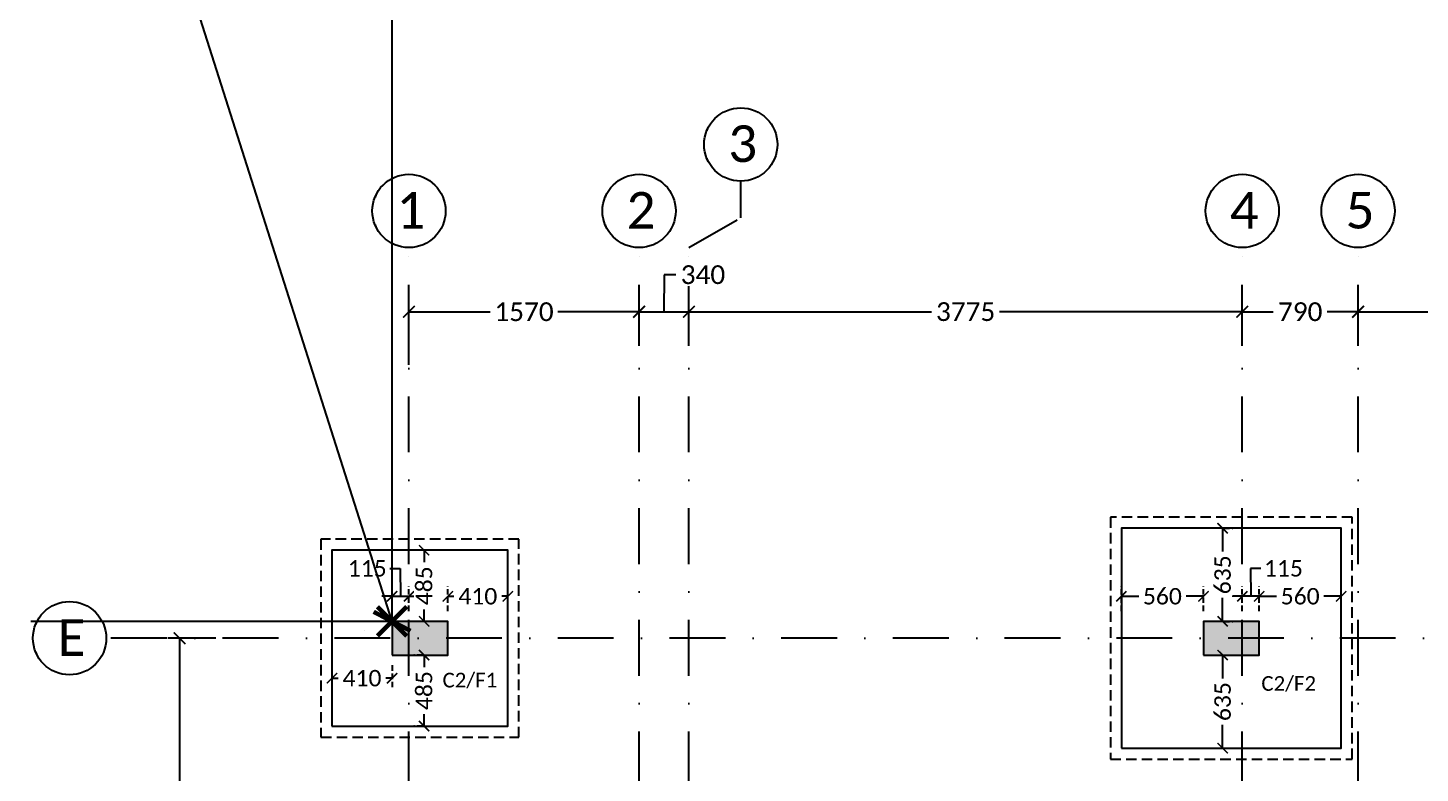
# Model space of a CAD drawing. Header units: millimetres. Extents: x -176651 to 954389, y -469666 to 486614.
# Drawn here: x 819458 to 828956, y 179714 to 184799 of the extents above; entities that cross this region are included whole.
import ezdxf
from ezdxf.xclip import XClip

# ---------------------------------------------------------------- set-up
doc = ezdxf.new("R2010")
doc.units = ezdxf.units.MM
doc.header["$LTSCALE"] = 150
doc.header["$XCLIPFRAME"] = 2
for name, pattern in [('3BHK-W(SB)$0$HIDDEN', [0.375, 0.25, -0.125]), ('DASHDOTX2', [50.8, 25.4, -12.7, 0, -12.7]), ('HIDDEN2', [4.7625, 3.175, -1.5875])]:
    doc.linetypes.add(name, pattern=pattern)
for name, color, linetype in [('ad-Column', 3, 'Continuous'), ('ad-Column Hatch', 125, 'Continuous'), ('ad-Footing line', 2, 'Continuous'), ('ad-Grid', 8, 'DASHDOTX2'), ('ad-PCC line', 8, 'HIDDEN2'), ('ad-Road', 2, 'Continuous'), ('ad-Road Hatch', 8, 'Continuous'), ('ad-Text main', 7, 'Continuous')]:
    doc.layers.add(name, color=color, linetype=linetype)
for name, color, linetype, true_color in [('ad-Dimension', 5, 'Continuous', 0x0000ff), ('ad-Foundation text', 6, 'Continuous', 0xff00ff), ('ad-Internal Dimensions', 5, 'Continuous', 0x0000ff)]:
    doc.layers.add(name, color=color, linetype=linetype, true_color=true_color)
doc.layers.add('ad-Grid Dimension', color=6, linetype='Continuous', lineweight=0, true_color=0xff00ff)
doc.styles.get("Standard").update_dxf_attribs({"font": 'calibril.ttf'})
doc.dimstyles.new('A-75-DIM-INT (Framing)', dxfattribs={"dimscale": 100, "dimtxt": 1.6, "dimasz": 1, "dimexe": 1, "dimexo": 1, "dimgap": 0.5, "dimtad": 0, "dimdec": 0, "dimdsep": 46, "dimtxsty": 'Standard', "dimblk": 'ARCHTICK', "dimcen": 0.025, "dimclrd": 5, "dimclre": 5, "dimclrt": 256, "dimazin": 2, "dimtfac": 1, "dimtdec": 0, "dimtmove": 1, "dimatfit": 0, "dimldrblk": 'ARCHTICK', "dimfxl": 1, "dimtfill": 1, "dimtolj": 1, "dimtzin": 0, "dimarcsym": 0})

# ---------------------------------------------------------------- blocks, each defined once
blk = doc.blocks.new('A$C4fb60e89')
at = {"layer": 'ad-Road Hatch', "ltscale": 5, "transparency": 33554687}
h = blk.add_hatch(dxfattribs=at)
h.set_pattern_fill('AR-HBONE', color=256, scale=15)
h.set_pattern_definition([(45, (-193247.7, -428758.8), (0, 2155.2615), [4572, -1524]), (135, (-192170.1, -427681.1), (2e-13, 2155.2615), [4572, -1524])])
h.paths.add_polyline_path([(175594.5, -250241), (169177.9, -249341.1), (167473.5, -249057.1), (167473.5, -138693.9), (101313.5, -138693.9), (101313.5, -199953.9), (101307.7, -237994.6), (101040.4, -268291), (101007.7, -280967.7), (101066.4, -293683.6), (101242.5, -311127.2), (100909.9, -319343.6), (100949.1, -333937.5), (100668.7, -366959.6), (100727.3, -390982.9), (100668.7, -404585.6), (100538.2, -420418.5), (100466.5, -428758.8), (92426.2, -427265.5), (92163.5, -427209.5), (92163.5, -321453.9), (24803.5, -321453.9), (24803.5, -412960.5), (15653.5, -411028.6), (15653.5, -321452.2), (-19535.1, -321452.2), (-34427.5, -319476.7), (-65207.4, -315394.6), (-171770.1, -301268.1), (-185853.9, -298333.1), (-193247.7, -296831.5), (-193244, -292907.6), (-191913.8, -285219.4), (-191838.8, -284678.8), (-183397.4, -286393.2), (-169722.9, -289242.8), (-53141.2, -304697.5), (-18730.1, -309262.2), (15653.3, -309262.2), (15653.5, 703.4), (24803.5, 1114.6), (24803.5, -129543.9), (92163.5, -129543.9), (92163.5, 15133.3), (101313.5, 17712.8), (101313.5, -129543.9), (167473.5, -129543.9), (167473.5, 35551.6), (175738, 37855), (175848.8, 28595.3), (175835.8, 25947.4), (175777.1, 14040.5), (175855.3, 2315.8), (175659.7, -18036.1), (175731.4, -34038.6), (175718.4, -46839.2), (175672.7, -63402.4), (175816.2, -82071.9), (175542.3, -106356), (175490.2, -124640.8), (175574.9, -145018.8), (175731.4, -168892), (175796.6, -181268.8), (175796.6, -192667.4), (175744.5, -208200.3), (175829.2, -223276.8), (175887.9, -234871.1)])
h.paths.add_polyline_path([(24803.5, -309263.9), (92163.5, -309263.9), (92163.5, -138693.9), (24803.5, -138693.9)], flags=16)
blk = doc.blocks.new("Plot's Boundary")
at = {"layer": 'ad-Road', "ltscale": 5}
blk.add_blockref('A$C4fb60e89', (191838.8, 428758.8), dxfattribs=at)
blk = doc.blocks.new('zw$6AA0')
at = {"layer": 'ad-Column Hatch', "transparency": 33554687}
h = blk.add_hatch(color=256, dxfattribs=at)
h.dxf.hatch_style = 1
h.paths.add_polyline_path([(0, -230), (380, -230), (380, 0), (0, 0)])
at = {"layer": 'ad-Column'}
blk.add_lwpolyline([(0, -230), (380, -230), (380, 0), (0, 0)], close=True, dxfattribs=at)
blk = doc.blocks.new('1215E_Columns')
at = {"layer": 'ad-Column', "rotation": 359.9999999999994}
blk.add_blockref('zw$6AA0', (0, 12355), dxfattribs=at)
at = {"layer": 'ad-Column'}
blk.add_blockref('zw$6AA0', (5535, 12355), dxfattribs=at)
blk = doc.blocks.new('_ArchTick')
at = {"color": 0, "linetype": 'ByBlock', "const_width": 0.15}
blk.add_lwpolyline([(-0.5, -0.5), (0.5, 0.5)], dxfattribs=at)
blk = doc.blocks.new('*D234')
at = {"layer": 'ad-Grid Dimension', "lineweight": -2}
for p, q in [((115, 14104.9), (115, 14547)), ((1685, 14234.5), (1685, 14547)), ((115, 14467), (668.8, 14467)), ((1685, 14467), (1131.2, 14467))]:
    blk.add_line(p, q, dxfattribs=at)
at = {"layer": 'Defpoints', "color": 0}
for p in [(1685, 14467), (1685, 14154.5), (115, 14024.9)]:
    blk.add_point(p, dxfattribs=at)
at = {"layer": 'ad-Grid Dimension', "lineweight": -2, "xscale": 80, "yscale": 80, "zscale": 80, "rotation": 180}
blk.add_blockref('_ArchTick', (115, 14467), dxfattribs=at)
at = {"layer": 'ad-Grid Dimension', "lineweight": -2, "xscale": 80, "yscale": 80, "zscale": 80}
blk.add_blockref('_ArchTick', (1685, 14467), dxfattribs=at)
at = {"layer": 'ad-Grid Dimension', "insert": (900, 14467), "char_height": 128, "attachment_point": 5, "bg_fill": 3, "box_fill_scale": 1.1, "bg_fill_color": 257, "bg_fill_transparency": 0}
blk.add_mtext('\\A1;1570', dxfattribs=at)
blk = doc.blocks.new('*D235')
at = {"layer": 'ad-Grid Dimension', "lineweight": -2}
for p, q in [((1856.9, 14719.6), (1855, 14467.4)), ((1936.9, 14719.6), (1856.9, 14719.6)), ((1685, 14234.5), (1685, 14547.4)), ((2025, 14234.5), (2025, 14547.4)), ((1685, 14467.4), (2025, 14467.4))]:
    blk.add_line(p, q, dxfattribs=at)
at = {"layer": 'Defpoints', "color": 0}
for p in [(2025, 14467.4), (1685, 14154.5), (2025, 14154.5)]:
    blk.add_point(p, dxfattribs=at)
at = {"layer": 'ad-Grid Dimension', "lineweight": -2, "xscale": 80, "yscale": 80, "zscale": 80, "rotation": 180}
blk.add_blockref('_ArchTick', (1685, 14467.4), dxfattribs=at)
at = {"layer": 'ad-Grid Dimension', "lineweight": -2, "xscale": 80, "yscale": 80, "zscale": 80}
blk.add_blockref('_ArchTick', (2025, 14467.4), dxfattribs=at)
at = {"layer": 'ad-Grid Dimension', "insert": (2120.8, 14719.6), "char_height": 128, "attachment_point": 5, "bg_fill": 3, "box_fill_scale": 1.1, "bg_fill_color": 257, "bg_fill_transparency": 0}
blk.add_mtext('\\A1;340', dxfattribs=at)
blk = doc.blocks.new('*D236')
at = {"layer": 'ad-Grid Dimension', "lineweight": -2}
for p, q in [((2025, 14234.9), (2025, 14547.4)), ((5800, 14234.9), (5800, 14547.4)), ((2025, 14467.4), (3680.3, 14467.4)), ((5800, 14467.4), (4144.7, 14467.4))]:
    blk.add_line(p, q, dxfattribs=at)
at = {"layer": 'Defpoints', "color": 0}
for p in [(5800, 14467.4), (2025, 14154.9), (5800, 14154.9)]:
    blk.add_point(p, dxfattribs=at)
at = {"layer": 'ad-Grid Dimension', "lineweight": -2, "xscale": 80, "yscale": 80, "zscale": 80, "rotation": 180}
blk.add_blockref('_ArchTick', (2025, 14467.4), dxfattribs=at)
at = {"layer": 'ad-Grid Dimension', "lineweight": -2, "xscale": 80, "yscale": 80, "zscale": 80}
blk.add_blockref('_ArchTick', (5800, 14467.4), dxfattribs=at)
at = {"layer": 'ad-Grid Dimension', "insert": (3912.5, 14467.4), "char_height": 128, "attachment_point": 5, "bg_fill": 3, "box_fill_scale": 1.1, "bg_fill_color": 257, "bg_fill_transparency": 0}
blk.add_mtext('\\A1;3775', dxfattribs=at)
blk = doc.blocks.new('*D237')
at = {"layer": 'ad-Grid Dimension', "lineweight": -2}
for p, q in [((5800, 14234.9), (5800, 14547)), ((6590, 14234.9), (6590, 14547)), ((5800, 14467), (6010.9, 14467)), ((6590, 14467), (6379.1, 14467))]:
    blk.add_line(p, q, dxfattribs=at)
at = {"layer": 'Defpoints', "color": 0}
for p in [(6590, 14467), (5800, 14154.9), (6590, 14154.9)]:
    blk.add_point(p, dxfattribs=at)
at = {"layer": 'ad-Grid Dimension', "lineweight": -2, "xscale": 80, "yscale": 80, "zscale": 80, "rotation": 180}
blk.add_blockref('_ArchTick', (5800, 14467), dxfattribs=at)
at = {"layer": 'ad-Grid Dimension', "lineweight": -2, "xscale": 80, "yscale": 80, "zscale": 80}
blk.add_blockref('_ArchTick', (6590, 14467), dxfattribs=at)
at = {"layer": 'ad-Grid Dimension', "insert": (6195, 14467), "char_height": 128, "attachment_point": 5, "bg_fill": 3, "box_fill_scale": 1.1, "bg_fill_color": 257, "bg_fill_transparency": 0}
blk.add_mtext('\\A1;790', dxfattribs=at)
blk = doc.blocks.new('*D238')
at = {"layer": 'ad-Grid Dimension', "lineweight": -2}
for p, q in [((6590, 14234.9), (6590, 14547.4)), ((8345, 14234.9), (8345, 14547.4)), ((6590, 14467.4), (7239, 14467.4)), ((8345, 14467.4), (7696, 14467.4))]:
    blk.add_line(p, q, dxfattribs=at)
at = {"layer": 'Defpoints', "color": 0}
for p in [(8345, 14467.4), (6590, 14154.9), (8345, 14154.9)]:
    blk.add_point(p, dxfattribs=at)
at = {"layer": 'ad-Grid Dimension', "lineweight": -2, "xscale": 80, "yscale": 80, "zscale": 80, "rotation": 180}
blk.add_blockref('_ArchTick', (6590, 14467.4), dxfattribs=at)
at = {"layer": 'ad-Grid Dimension', "lineweight": -2, "xscale": 80, "yscale": 80, "zscale": 80}
blk.add_blockref('_ArchTick', (8345, 14467.4), dxfattribs=at)
at = {"layer": 'ad-Grid Dimension', "insert": (7467.5, 14467.4), "char_height": 128, "attachment_point": 5, "bg_fill": 3, "box_fill_scale": 1.1, "bg_fill_color": 257, "bg_fill_transparency": 0}
blk.add_mtext('\\A1;1755', dxfattribs=at)
blk = doc.blocks.new('*D240')
at = {"layer": 'ad-Grid Dimension', "lineweight": -2}
for p, q in [((-1202, 12240), (-1530, 12240)), ((-1450, 12240), (-1450, 10387.9)), ((-1450, 8060), (-1450, 9912.1)), ((-1202, 8060), (-1530, 8060))]:
    blk.add_line(p, q, dxfattribs=at)
at = {"layer": 'Defpoints', "color": 0}
for p in [(-1122, 12240), (-1450, 8060), (-1122, 8060)]:
    blk.add_point(p, dxfattribs=at)
at = {"layer": 'ad-Grid Dimension', "lineweight": -2, "xscale": 80, "yscale": 80, "zscale": 80}
for p, rotation in [((-1450, 12240), 90), ((-1450, 8060), 270)]:
    blk.add_blockref('_ArchTick', p, dxfattribs=dict(at, rotation=rotation))
at = {"layer": 'ad-Grid Dimension', "insert": (-1450, 10150), "char_height": 128, "attachment_point": 5, "rotation": 90, "bg_fill": 3, "box_fill_scale": 1.1, "bg_fill_color": 257, "bg_fill_transparency": 0}
blk.add_mtext('\\A1;4180', dxfattribs=at)
blk = doc.blocks.new('A$C71157536')
at = {"layer": 'ad-Footing line'}
for points in [[(-5400, 11490), (-3900, 11490), (-3900, 12990), (-5400, 12990)], [(-10785, 11640), (-9585, 11640), (-9585, 12840), (-10785, 12840)]]:
    blk.add_lwpolyline(points, close=True, dxfattribs=at)
at = {"layer": 'ad-PCC line', "ltscale": 0.15}
for points in [[(-5475, 11415), (-3825, 11415), (-3825, 13065), (-5475, 13065)], [(-10860, 11565), (-9510, 11565), (-9510, 12915), (-10860, 12915)]]:
    blk.add_lwpolyline(points, close=True, dxfattribs=at)
blk = doc.blocks.new('A$Cfb9dcffd')
at = {"layer": 'ad-Foundation text', "char_height": 100, "width": 349.312, "attachment_point": 5}
for s, insert in [('\\pxt5;C2/F1', (-9844.2, 11950.7)), ('\\pxt5;C2/F2', (-4258.3, 11927.8))]:
    blk.add_mtext(s, dxfattribs=dict(at, insert=insert))
blk = doc.blocks.new('*D139')
at = {"layer": 'ad-Internal Dimensions', "lineweight": -2}
for p, q in [((-14.4, 361.1), (55.6, 361.1)), ((55.6, 361.1), (57.5, 170.7)), ((0, 170.7), (-70, 170.7)), ((0, 170.7), (115, 170.7)), ((115, 170.7), (185, 170.7))]:
    blk.add_line(p, q, dxfattribs=at)
at = {"layer": 'ad-Internal Dimensions', "linetype": '3BHK-W(SB)$0$HIDDEN', "lineweight": -2}
for p, q in [((0, 70), (0, 240.7)), ((115, 70), (115, 240.7))]:
    blk.add_line(p, q, dxfattribs=at)
at = {"layer": 'Defpoints', "color": 0}
for p in [(115, 170.7), (0, 0), (115, 0)]:
    blk.add_point(p, dxfattribs=at)
at = {"layer": 'ad-Internal Dimensions', "lineweight": -2, "xscale": 70, "yscale": 70, "zscale": 70}
blk.add_blockref('_ArchTick', (0, 170.7), dxfattribs=at)
at = {"layer": 'ad-Internal Dimensions', "lineweight": -2, "xscale": 70, "yscale": 70, "zscale": 70, "rotation": 180}
blk.add_blockref('_ArchTick', (115, 170.7), dxfattribs=at)
at = {"layer": 'ad-Internal Dimensions', "insert": (-169.6, 361.1), "char_height": 112, "attachment_point": 5, "bg_fill": 3, "box_fill_scale": 1.1, "bg_fill_color": 257, "bg_fill_transparency": 0}
blk.add_mtext('\\A1;115', dxfattribs=at)
blk = doc.blocks.new('*D140')
at = {"layer": 'ad-Internal Dimensions', "linetype": '3BHK-W(SB)$0$HIDDEN', "lineweight": -2}
for p, q in [((209.5, -230), (148.5, -230)), ((209.5, -715), (148.5, -715))]:
    blk.add_line(p, q, dxfattribs=at)
at = {"layer": 'ad-Internal Dimensions', "lineweight": -2}
for p, q in [((218.5, -230), (218.5, -311.5)), ((218.5, -715), (218.5, -633.5))]:
    blk.add_line(p, q, dxfattribs=at)
at = {"layer": 'Defpoints', "color": 0}
for p in [(279.5, -230), (218.5, -715), (279.5, -715)]:
    blk.add_point(p, dxfattribs=at)
at = {"layer": 'ad-Internal Dimensions', "lineweight": -2, "xscale": 70, "yscale": 70, "zscale": 70}
for p, rotation in [((218.5, -230), 90), ((218.5, -715), 270)]:
    blk.add_blockref('_ArchTick', p, dxfattribs=dict(at, rotation=rotation))
at = {"layer": 'ad-Internal Dimensions', "insert": (218.5, -472.5), "char_height": 112, "attachment_point": 5, "rotation": 90, "bg_fill": 3, "box_fill_scale": 1.1, "bg_fill_color": 257, "bg_fill_transparency": 0}
blk.add_mtext('\\A1;485', dxfattribs=at)
blk = doc.blocks.new('*D141')
at = {"layer": 'ad-Internal Dimensions', "linetype": '3BHK-W(SB)$0$HIDDEN', "lineweight": -2}
for p, q in [((209.5, 485), (148.5, 485)), ((209.5, 0), (148.5, 0))]:
    blk.add_line(p, q, dxfattribs=at)
at = {"layer": 'ad-Internal Dimensions', "lineweight": -2}
for p, q in [((218.5, 485), (218.5, 403.5)), ((218.5, 0), (218.5, 81.5))]:
    blk.add_line(p, q, dxfattribs=at)
at = {"layer": 'Defpoints', "color": 0}
for p in [(218.5, 485), (279.5, 485), (279.5, 0)]:
    blk.add_point(p, dxfattribs=at)
at = {"layer": 'ad-Internal Dimensions', "lineweight": -2, "xscale": 70, "yscale": 70, "zscale": 70}
for p, rotation in [((218.5, 485), 89.99999999999999), ((218.5, 0), 270)]:
    blk.add_blockref('_ArchTick', p, dxfattribs=dict(at, rotation=rotation))
at = {"layer": 'ad-Internal Dimensions', "insert": (218.5, 242.5), "char_height": 112, "attachment_point": 5, "rotation": 90, "bg_fill": 3, "box_fill_scale": 1.1, "bg_fill_color": 257, "bg_fill_transparency": 0}
blk.add_mtext('\\A1;485', dxfattribs=at)
blk = doc.blocks.new('*D142')
at = {"layer": 'ad-Internal Dimensions', "linetype": '3BHK-W(SB)$0$HIDDEN', "lineweight": -2}
for p, q in [((-410, -300), (-410, -458.1)), ((0, -300), (0, -458.1))]:
    blk.add_line(p, q, dxfattribs=at)
at = {"layer": 'ad-Internal Dimensions', "lineweight": -2}
for p, q in [((-410, -388.1), (-368.4, -388.1)), ((0, -388.1), (-41.6, -388.1))]:
    blk.add_line(p, q, dxfattribs=at)
at = {"layer": 'Defpoints', "color": 0}
for p in [(-410, -230), (0, -230), (-410, -388.1)]:
    blk.add_point(p, dxfattribs=at)
at = {"layer": 'ad-Internal Dimensions', "lineweight": -2, "xscale": 70, "yscale": 70, "zscale": 70, "rotation": 180}
blk.add_blockref('_ArchTick', (-410, -388.1), dxfattribs=at)
at = {"layer": 'ad-Internal Dimensions', "lineweight": -2, "xscale": 70, "yscale": 70, "zscale": 70}
blk.add_blockref('_ArchTick', (0, -388.1), dxfattribs=at)
at = {"layer": 'ad-Internal Dimensions', "insert": (-205, -388.1), "char_height": 112, "attachment_point": 5, "bg_fill": 3, "box_fill_scale": 1.1, "bg_fill_color": 257, "bg_fill_transparency": 0}
blk.add_mtext('\\A1;410', dxfattribs=at)
blk = doc.blocks.new('*D143')
at = {"layer": 'ad-Internal Dimensions', "linetype": '3BHK-W(SB)$0$HIDDEN', "lineweight": -2}
for p, q in [((380, 70), (380, 240.7)), ((790, 70), (790, 240.7))]:
    blk.add_line(p, q, dxfattribs=at)
at = {"layer": 'ad-Internal Dimensions', "lineweight": -2}
for p, q in [((380, 170.7), (421.6, 170.7)), ((790, 170.7), (748.4, 170.7))]:
    blk.add_line(p, q, dxfattribs=at)
at = {"layer": 'Defpoints', "color": 0}
for p in [(380, 170.7), (380, 0), (790, 0)]:
    blk.add_point(p, dxfattribs=at)
at = {"layer": 'ad-Internal Dimensions', "lineweight": -2, "xscale": 70, "yscale": 70, "zscale": 70, "rotation": 180}
blk.add_blockref('_ArchTick', (380, 170.7), dxfattribs=at)
at = {"layer": 'ad-Internal Dimensions', "lineweight": -2, "xscale": 70, "yscale": 70, "zscale": 70}
blk.add_blockref('_ArchTick', (790, 170.7), dxfattribs=at)
at = {"layer": 'ad-Internal Dimensions', "insert": (585, 170.7), "char_height": 112, "attachment_point": 5, "bg_fill": 3, "box_fill_scale": 1.1, "bg_fill_color": 257, "bg_fill_transparency": 0}
blk.add_mtext('\\A1;410', dxfattribs=at)
blk = doc.blocks.new('*D129')
at = {"layer": 'ad-Internal Dimensions', "lineweight": -2}
for p, q in [((5925.7, 361.1), (5855.7, 361.1)), ((5855.7, 361.1), (5857.5, 170.7)), ((5800, 170.7), (5730, 170.7)), ((5915, 170.7), (5800, 170.7)), ((5915, 170.7), (5985, 170.7))]:
    blk.add_line(p, q, dxfattribs=at)
at = {"layer": 'ad-Internal Dimensions', "linetype": '3BHK-W(SB)$0$HIDDEN', "lineweight": -2}
for p, q in [((5800, 70), (5800, 240.7)), ((5915, 70), (5915, 240.7))]:
    blk.add_line(p, q, dxfattribs=at)
at = {"layer": 'Defpoints', "color": 0}
for p in [(5800, 170.7), (5800, 0), (5915, 0)]:
    blk.add_point(p, dxfattribs=at)
at = {"layer": 'ad-Internal Dimensions', "lineweight": -2, "xscale": 70, "yscale": 70, "zscale": 70}
blk.add_blockref('_ArchTick', (5800, 170.7), dxfattribs=at)
at = {"layer": 'ad-Internal Dimensions', "lineweight": -2, "xscale": 70, "yscale": 70, "zscale": 70, "rotation": 180}
blk.add_blockref('_ArchTick', (5915, 170.7), dxfattribs=at)
at = {"layer": 'ad-Internal Dimensions', "insert": (6080.9, 361.1), "char_height": 112, "attachment_point": 5, "bg_fill": 3, "box_fill_scale": 1.1, "bg_fill_color": 257, "bg_fill_transparency": 0}
blk.add_mtext('\\A1;115', dxfattribs=at)
blk = doc.blocks.new('*D130')
at = {"layer": 'ad-Internal Dimensions', "lineweight": -2}
for p, q in [((5666, 635), (5666, 475.7)), ((5666, 0), (5666, 159.3))]:
    blk.add_line(p, q, dxfattribs=at)
at = {"layer": 'ad-Internal Dimensions', "linetype": '3BHK-W(SB)$0$HIDDEN', "lineweight": -2}
for p, q in [((5675, 635), (5736, 635)), ((5675, 0), (5736, 0))]:
    blk.add_line(p, q, dxfattribs=at)
at = {"layer": 'Defpoints', "color": 0}
for p in [(5605, 635), (5666, 635), (5605, 0)]:
    blk.add_point(p, dxfattribs=at)
at = {"layer": 'ad-Internal Dimensions', "lineweight": -2, "xscale": 70, "yscale": 70, "zscale": 70}
for p, rotation in [((5666, 635), 90), ((5666, 0), 270)]:
    blk.add_blockref('_ArchTick', p, dxfattribs=dict(at, rotation=rotation))
at = {"layer": 'ad-Internal Dimensions', "insert": (5666, 317.5), "char_height": 112, "attachment_point": 5, "rotation": 90, "bg_fill": 3, "box_fill_scale": 1.1, "bg_fill_color": 257, "bg_fill_transparency": 0}
blk.add_mtext('\\A1;635', dxfattribs=at)
blk = doc.blocks.new('*D131')
at = {"layer": 'ad-Internal Dimensions', "linetype": '3BHK-W(SB)$0$HIDDEN', "lineweight": -2}
for p, q in [((4975, 70), (4975, 240.7)), ((5535, 70), (5535, 240.7))]:
    blk.add_line(p, q, dxfattribs=at)
at = {"layer": 'ad-Internal Dimensions', "lineweight": -2}
for p, q in [((4975, 170.7), (5093.7, 170.7)), ((5535, 170.7), (5416.3, 170.7))]:
    blk.add_line(p, q, dxfattribs=at)
at = {"layer": 'Defpoints', "color": 0}
for p in [(5535, 170.7), (4975, 0), (5535, 0)]:
    blk.add_point(p, dxfattribs=at)
at = {"layer": 'ad-Internal Dimensions', "lineweight": -2, "xscale": 70, "yscale": 70, "zscale": 70}
for p, rotation in [((4975, 170.7), 180), ((5535, 170.7), 360)]:
    blk.add_blockref('_ArchTick', p, dxfattribs=dict(at, rotation=rotation))
at = {"layer": 'ad-Internal Dimensions', "insert": (5255, 170.7), "char_height": 112, "attachment_point": 5, "bg_fill": 3, "box_fill_scale": 1.1, "bg_fill_color": 257, "bg_fill_transparency": 0}
blk.add_mtext('\\A1;560', dxfattribs=at)
blk = doc.blocks.new('*D132')
at = {"layer": 'ad-Internal Dimensions', "linetype": '3BHK-W(SB)$0$HIDDEN', "lineweight": -2}
for p, q in [((5915, 70), (5915, 240.7)), ((6475, 70), (6475, 240.7))]:
    blk.add_line(p, q, dxfattribs=at)
at = {"layer": 'ad-Internal Dimensions', "lineweight": -2}
for p, q in [((5915, 170.7), (6033.7, 170.7)), ((6475, 170.7), (6356.3, 170.7))]:
    blk.add_line(p, q, dxfattribs=at)
at = {"layer": 'Defpoints', "color": 0}
for p in [(6475, 170.7), (5915, 0), (6475, 0)]:
    blk.add_point(p, dxfattribs=at)
at = {"layer": 'ad-Internal Dimensions', "lineweight": -2, "xscale": 70, "yscale": 70, "zscale": 70, "rotation": 180}
blk.add_blockref('_ArchTick', (5915, 170.7), dxfattribs=at)
at = {"layer": 'ad-Internal Dimensions', "lineweight": -2, "xscale": 70, "yscale": 70, "zscale": 70}
blk.add_blockref('_ArchTick', (6475, 170.7), dxfattribs=at)
at = {"layer": 'ad-Internal Dimensions', "insert": (6195, 170.7), "char_height": 112, "attachment_point": 5, "bg_fill": 3, "box_fill_scale": 1.1, "bg_fill_color": 257, "bg_fill_transparency": 0}
blk.add_mtext('\\A1;560', dxfattribs=at)
blk = doc.blocks.new('*D133')
at = {"layer": 'ad-Internal Dimensions', "lineweight": -2}
for p, q in [((5666, -230), (5666, -389.3)), ((5666, -865), (5666, -705.7))]:
    blk.add_line(p, q, dxfattribs=at)
at = {"layer": 'ad-Internal Dimensions', "linetype": '3BHK-W(SB)$0$HIDDEN', "lineweight": -2}
for p, q in [((5675, -230), (5736, -230)), ((5675, -865), (5736, -865))]:
    blk.add_line(p, q, dxfattribs=at)
at = {"layer": 'Defpoints', "color": 0}
for p in [(5605, -230), (5666, -230), (5605, -865)]:
    blk.add_point(p, dxfattribs=at)
at = {"layer": 'ad-Internal Dimensions', "lineweight": -2, "xscale": 70, "yscale": 70, "zscale": 70}
for p, rotation in [((5666, -230), 90), ((5666, -865), 270)]:
    blk.add_blockref('_ArchTick', p, dxfattribs=dict(at, rotation=rotation))
at = {"layer": 'ad-Internal Dimensions', "insert": (5666, -547.5), "char_height": 112, "attachment_point": 5, "rotation": 90, "bg_fill": 3, "box_fill_scale": 1.1, "bg_fill_color": 257, "bg_fill_transparency": 0}
blk.add_mtext('\\A1;635', dxfattribs=at)
blk = doc.blocks.new('*D18')
at = {"layer": 'ad-Dimension', "linetype": '3BHK-W(SB)$0$HIDDEN', "lineweight": -2}
for p, q in [((-16275, 31520), (-10175, 31520)), ((-10575, 12355), (-10575, 12355))]:
    blk.add_line(p, q, dxfattribs=at)
at = {"layer": 'ad-Dimension', "lineweight": -2}
for p, q in [((-10375, 31520), (-10375, 22636.4)), ((-10375, 12355), (-10375, 21238.6))]:
    blk.add_line(p, q, dxfattribs=at)
at = {"layer": 'Defpoints', "color": 0}
for p in [(-16475, 31520), (-10375, 31520), (-10375, 12355)]:
    blk.add_point(p, dxfattribs=at)
at = {"layer": 'ad-Dimension', "lineweight": -2, "xscale": 200, "yscale": 200, "zscale": 200}
for p, rotation in [((-10375, 31520), 90), ((-10375, 12355), 270)]:
    blk.add_blockref('_ArchTick', p, dxfattribs=dict(at, rotation=rotation))
at = {"layer": 'ad-Dimension', "insert": (-10375, 21937.5), "char_height": 320, "attachment_point": 5, "rotation": 90, "bg_fill": 3, "box_fill_scale": 1.1, "bg_fill_color": 257, "bg_fill_transparency": 0}
blk.add_mtext('\\A1;19165', dxfattribs=at)
blk = doc.blocks.new('*D19')
at = {"layer": 'ad-Dimension', "linetype": '3BHK-W(SB)$0$HIDDEN', "lineweight": -2}
for p, q in [((-16475, 13905), (-16475, 12155)), ((-10375, 12555), (-10375, 12555))]:
    blk.add_line(p, q, dxfattribs=at)
at = {"layer": 'ad-Dimension', "lineweight": -2}
for p, q in [((-16475, 12355), (-14011.6, 12355)), ((-10375, 12355), (-12838.4, 12355))]:
    blk.add_line(p, q, dxfattribs=at)
at = {"layer": 'Defpoints', "color": 0}
for p in [(-16475, 14105), (-16475, 12355), (-10375, 12355)]:
    blk.add_point(p, dxfattribs=at)
at = {"layer": 'ad-Dimension', "lineweight": -2, "xscale": 200, "yscale": 200, "zscale": 200, "rotation": 180}
blk.add_blockref('_ArchTick', (-16475, 12355), dxfattribs=at)
at = {"layer": 'ad-Dimension', "lineweight": -2, "xscale": 200, "yscale": 200, "zscale": 200}
blk.add_blockref('_ArchTick', (-10375, 12355), dxfattribs=at)
at = {"layer": 'ad-Dimension', "insert": (-13425, 12355), "char_height": 320, "attachment_point": 5, "bg_fill": 3, "box_fill_scale": 1.1, "bg_fill_color": 257, "bg_fill_transparency": 0}
blk.add_mtext('\\A1;6100', dxfattribs=at)
blk = doc.blocks.new('*D20')
at = {"layer": 'ad-Dimension', "linetype": '3BHK-W(SB)$0$HIDDEN', "lineweight": -2}
for p, q in [((-16665.6, 31459.3), (-16665.6, 31459.3)), ((-10565.6, 12294.3), (-10565.6, 12294.3))]:
    blk.add_line(p, q, dxfattribs=at)
at = {"layer": 'ad-Dimension', "lineweight": -2}
for p, q in [((-16475, 31520), (-13639.4, 22611.1)), ((-10375, 12355), (-13210.6, 21263.9))]:
    blk.add_line(p, q, dxfattribs=at)
at = {"layer": 'Defpoints', "color": 0}
for p in [(-16475, 31520), (-16475, 31520), (-10375, 12355)]:
    blk.add_point(p, dxfattribs=at)
at = {"layer": 'ad-Dimension', "lineweight": -2, "xscale": 200, "yscale": 200, "zscale": 200}
for p, rotation in [((-16475, 31520), 107.65567697351), ((-10375, 12355), 287.65567697351)]:
    blk.add_blockref('_ArchTick', p, dxfattribs=dict(at, rotation=rotation))
at = {"layer": 'ad-Dimension', "insert": (-13425, 21937.5), "char_height": 320, "attachment_point": 5, "rotation": 287.65568, "bg_fill": 3, "box_fill_scale": 1.1, "bg_fill_color": 257, "bg_fill_transparency": 0}
blk.add_mtext('\\A1;20112', dxfattribs=at)
blk = doc.blocks.new('1215E_Grid')
at = {"layer": 'ad-Grid', "ltscale": 0.1}
for points in [[(2378.6, -4473.6), (2378.6, -4223.6), (2025, -4020), (2025, 14905), (2378.6, 15108.6), (2378.6, 15358.6)], [(115, -4020), (115, 14905)], [(1685, -4020), (1685, 14905)], [(5800, -4020), (5800, 14905)], [(6590, -4020), (6590, 14905)]]:
    blk.add_lwpolyline(points, dxfattribs=at)
at = {"layer": 'ad-Text main', "insert": (-2186.5, 12244), "char_height": 250, "width": 227.385, "attachment_point": 5, "bg_fill": 2}
blk.add_mtext('{\\fCalibri|b0|i0|c0|p34;E}', dxfattribs=at)
at = {"layer": 'ad-Grid', "ltscale": 0.1}
blk.add_lwpolyline([(13705, 12240), (-1950, 12240)], dxfattribs=at)
at = {"layer": 'ad-Grid', "color": 7, "linetype": 'ByBlock'}
blk.add_circle((-2200, 12240), 250, dxfattribs=at)
at = {"layer": 'ad-Text main', "char_height": 250, "width": 227.385, "attachment_point": 5, "bg_fill": 2}
for s, insert in [('{\\fCalibri|b0|i0|c0|p34;3}', (2392, 15612.6)), ('{\\fCalibri|b0|i0|c0|p34;1}', (128.5, 15159)), ('{\\fCalibri|b0|i0|c0|p34;2}', (1698.5, 15159)), ('{\\fCalibri|b0|i0|c0|p34;4}', (5813.5, 15159)), ('{\\fCalibri|b0|i0|c0|p34;5}', (6603.5, 15159))]:
    blk.add_mtext(s, dxfattribs=dict(at, insert=insert))
at = {"layer": 'ad-Grid Dimension'}
dim = blk.add_linear_dim(base=(1685, 14467), p1=(115, 14024.9), p2=(1685, 14154.5), dimstyle='A-75-DIM-INT (Framing)', override={"dimscale": 80, "dimblk": 'ArchTick', "dimclrd": 256, "dimclre": 256, "dimfxl": 10, "dimtfill": 1, "dimtfillclr": 0}, dxfattribs=at)
dim.commit()
dim.dimension.update_dxf_attribs({"geometry": '*D234', "text_midpoint": (900, 14467)})
at = {"layer": 'ad-Grid', "color": 7, "linetype": 'ByBlock'}
for centre in [(2378.6, 15608.6), (115, 15155), (1685, 15155), (5800, 15155), (6590, 15155)]:
    blk.add_circle(centre, 250, dxfattribs=at)
at = {"layer": 'ad-Grid Dimension'}
dim = blk.add_linear_dim(base=(2025, 14467.4), p1=(1685, 14154.5), p2=(2025, 14154.5), dimstyle='A-75-DIM-INT (Framing)', override={"dimscale": 80, "dimblk": 'ArchTick', "dimclrd": 256, "dimclre": 256, "dimfxl": 10, "dimtfill": 1, "dimtfillclr": 0}, dxfattribs=at)
dim.commit()
dim.dimension.update_dxf_attribs({"geometry": '*D235', "text_midpoint": (1976.9, 14719.6), "dimtype": 128})
dim = blk.add_linear_dim(base=(-1450, 8060), p1=(-1122, 12240), p2=(-1122, 8060), angle=90, dimstyle='A-75-DIM-INT (Framing)', override={"dimscale": 80, "dimblk": 'ArchTick', "dimclrd": 256, "dimclre": 256, "dimfxl": 10, "dimtfill": 1, "dimtfillclr": 0}, dxfattribs=at)
dim.commit()
dim.dimension.update_dxf_attribs({"geometry": '*D240', "text_midpoint": (-1450, 10150)})
dim = blk.add_linear_dim(base=(5800, 14467.4), p1=(2025, 14154.9), p2=(5800, 14154.9), dimstyle='A-75-DIM-INT (Framing)', override={"dimscale": 80, "dimblk": 'ArchTick', "dimclrd": 256, "dimclre": 256, "dimfxl": 10, "dimtfill": 1, "dimtfillclr": 0}, dxfattribs=at)
dim.commit()
dim.dimension.update_dxf_attribs({"geometry": '*D236', "text_midpoint": (3912.5, 14467.4)})
dim = blk.add_linear_dim(base=(6590, 14467), p1=(5800, 14154.9), p2=(6590, 14154.9), dimstyle='A-75-DIM-INT (Framing)', override={"dimscale": 80, "dimblk": 'ArchTick', "dimclrd": 256, "dimclre": 256, "dimfxl": 10, "dimtfill": 1, "dimtfillclr": 0}, dxfattribs=at)
dim.commit()
dim.dimension.update_dxf_attribs({"geometry": '*D237', "text_midpoint": (6195, 14467)})
dim = blk.add_linear_dim(base=(8345, 14467.4), p1=(6590, 14154.9), p2=(8345, 14154.9), dimstyle='A-75-DIM-INT (Framing)', override={"dimscale": 80, "dimblk": 'ArchTick', "dimclrd": 256, "dimclre": 256, "dimfxl": 10, "dimtfill": 1, "dimtfillclr": 0}, dxfattribs=at)
dim.commit()
dim.dimension.update_dxf_attribs({"geometry": '*D238', "text_midpoint": (7467.5, 14467.4)})
blk = doc.blocks.new('A$C07ffd91a')
at = {"layer": 'ad-Internal Dimensions'}
dim = blk.add_linear_dim(base=(115, 170.7), p1=(0, 0), p2=(115, 0), dimstyle='A-75-DIM-INT (Framing)', override={"dimscale": 70, "dimblk": 'ArchTick', "dimclrd": 256, "dimclre": 256, "dimfxl": 10, "dimtfill": 1, "dimtfillclr": 0}, dxfattribs=at)
dim.commit()
dim.dimension.update_dxf_attribs({"geometry": '*D139', "text_midpoint": (-49.4, 361.1), "dimtype": 128})
dim = blk.add_linear_dim(base=(5800, 170.7), p1=(5915, 0), p2=(5800, 0), angle=180, dimstyle='A-75-DIM-INT (Framing)', override={"dimscale": 70, "dimclrd": 256, "dimclre": 256, "dimfxl": 10}, dxfattribs=at)
dim.commit()
dim.dimension.update_dxf_attribs({"geometry": '*D129', "text_midpoint": (5960.7, 361.1), "dimtype": 128})
for base, p1, p2, picture, middle in [((380, 170.7), (790, 0), (380, 0), '*D143', (585, 170.7)), ((-410, -388.1), (0, -230), (-410, -230), '*D142', (-205, -388.1))]:
    dim = blk.add_linear_dim(base=base, p1=p1, p2=p2, dimstyle='A-75-DIM-INT (Framing)', override={"dimscale": 70, "dimblk": 'ArchTick', "dimclrd": 256, "dimclre": 256, "dimfxl": 10, "dimtfill": 1, "dimtfillclr": 0}, dxfattribs=at)
    dim.commit()
    dim.dimension.update_dxf_attribs({"geometry": picture, "text_midpoint": middle})
for base, p1, p2, angle, picture, middle in [((218.5, -715), (279.5, -230), (279.5, -715), 90, '*D140', (218.5, -472.5)), ((5666, -230), (5605, -865), (5605, -230), 270, '*D133', (5666, -547.5))]:
    dim = blk.add_linear_dim(base=base, p1=p1, p2=p2, angle=angle, dimstyle='A-75-DIM-INT (Framing)', override={"dimscale": 70, "dimblk": 'ArchTick', "dimclrd": 256, "dimclre": 256, "dimfxl": 10, "dimtfill": 1, "dimtfillclr": 0}, dxfattribs=at)
    dim.commit()
    dim.dimension.update_dxf_attribs({"geometry": picture, "text_midpoint": middle})
for base, p1, p2, picture, middle in [((5666, 635), (5605, 0), (5605, 635), '*D130', (5666, 317.5)), ((218.5, 485), (279.5, 0), (279.5, 485), '*D141', (218.5, 242.5))]:
    dim = blk.add_linear_dim(base=base, p1=p1, p2=p2, angle=270, dimstyle='A-75-DIM-INT (Framing)', override={"dimscale": 70, "dimblk": 'ArchTick', "dimclrd": 256, "dimclre": 256, "dimfxl": 10, "dimtfill": 1, "dimtfillclr": 0}, dxfattribs=at)
    dim.commit()
    dim.dimension.update_dxf_attribs({"geometry": picture, "text_midpoint": middle})
dim = blk.add_linear_dim(base=(6475, 170.7), p1=(5915, 0), p2=(6475, 0), dimstyle='A-75-DIM-INT (Framing)', override={"dimscale": 70, "dimclrd": 256, "dimclre": 256, "dimfxl": 10}, dxfattribs=at)
dim.commit()
dim.dimension.update_dxf_attribs({"geometry": '*D132', "text_midpoint": (6195, 170.7)})
dim = blk.add_linear_dim(base=(5535, 170.7), p1=(4975, 0), p2=(5535, 0), angle=180, dimstyle='A-75-DIM-INT (Framing)', override={"dimscale": 70, "dimblk": 'ArchTick', "dimclrd": 256, "dimclre": 256, "dimfxl": 10, "dimtfill": 1, "dimtfillclr": 0}, dxfattribs=at)
dim.commit()
dim.dimension.update_dxf_attribs({"geometry": '*D131', "text_midpoint": (5255, 170.7)})
blk = doc.blocks.new('zw$B6B0')
at = {"layer": 'ad-Dimension'}
dim = blk.add_linear_dim(base=(-10375, 31520), p1=(-10375, 12355), p2=(-16475, 31520), angle=90, dimstyle='A-75-DIM-INT (Framing)', override={"dimscale": 200, "dimblk": 'ArchTick', "dimclrd": 256, "dimclre": 256, "dimfxl": 10, "dimtfill": 1, "dimtfillclr": 0}, dxfattribs=at)
dim.commit()
dim.dimension.update_dxf_attribs({"geometry": '*D18', "text_midpoint": (-10375, 21937.5)})
dim = blk.add_linear_dim(base=(-16475, 12355), p1=(-10375, 12355), p2=(-16475, 14105), dimstyle='A-75-DIM-INT (Framing)', override={"dimscale": 200, "dimclrd": 256, "dimclre": 256, "dimfxl": 10}, dxfattribs=at)
dim.commit()
dim.dimension.update_dxf_attribs({"geometry": '*D19', "text_midpoint": (-13425, 12355)})
dim = blk.add_aligned_dim(p1=(-10375, 12355), p2=(-16475, 31520), distance=0, dimstyle='A-75-DIM-INT (Framing)', override={"dimscale": 200, "dimblk": 'ArchTick', "dimclrd": 256, "dimclre": 256, "dimfxl": 10, "dimtfill": 1, "dimtfillclr": 0}, dxfattribs=at)
dim.commit()
dim.dimension.update_dxf_attribs({"geometry": '*D20', "text_midpoint": (-13425, 21937.5)})

msp = doc.modelspace()

# ---------------------------------------------------------------- block references
ref = msp.add_blockref("Plot's Boundary", (565520, 0))
XClip(ref).set_block_clipping_path([(245322.2775057808, 154244.8999686334), (289002.2775057808, 204914.8999686334)])

# ---------------------------------------------------------------- next in the draw order: block references
msp.add_blockref('1215E_Columns', (821942.3, 168394.9))

# ---------------------------------------------------------------- next in the draw order: block references
msp.add_blockref('1215E_Grid', (821942.3, 168394.9))

# ---------------------------------------------------------------- next in the draw order: block references
msp.add_blockref('A$C71157536', (832317.3, 168394.9))
at = {"layer": 'ad-Foundation text'}
msp.add_blockref('A$Cfb9dcffd', (832317.3, 168394.9), dxfattribs=at)

# ---------------------------------------------------------------- next in the draw order: block references
at = {"layer": 'ad-Internal Dimensions'}
msp.add_blockref('A$C07ffd91a', (821942.3, 180749.9), dxfattribs=at)

# ---------------------------------------------------------------- next in the draw order: block references
msp.add_blockref('zw$B6B0', (832317.3, 168394.9))

doc.saveas('drawing.dxf')
